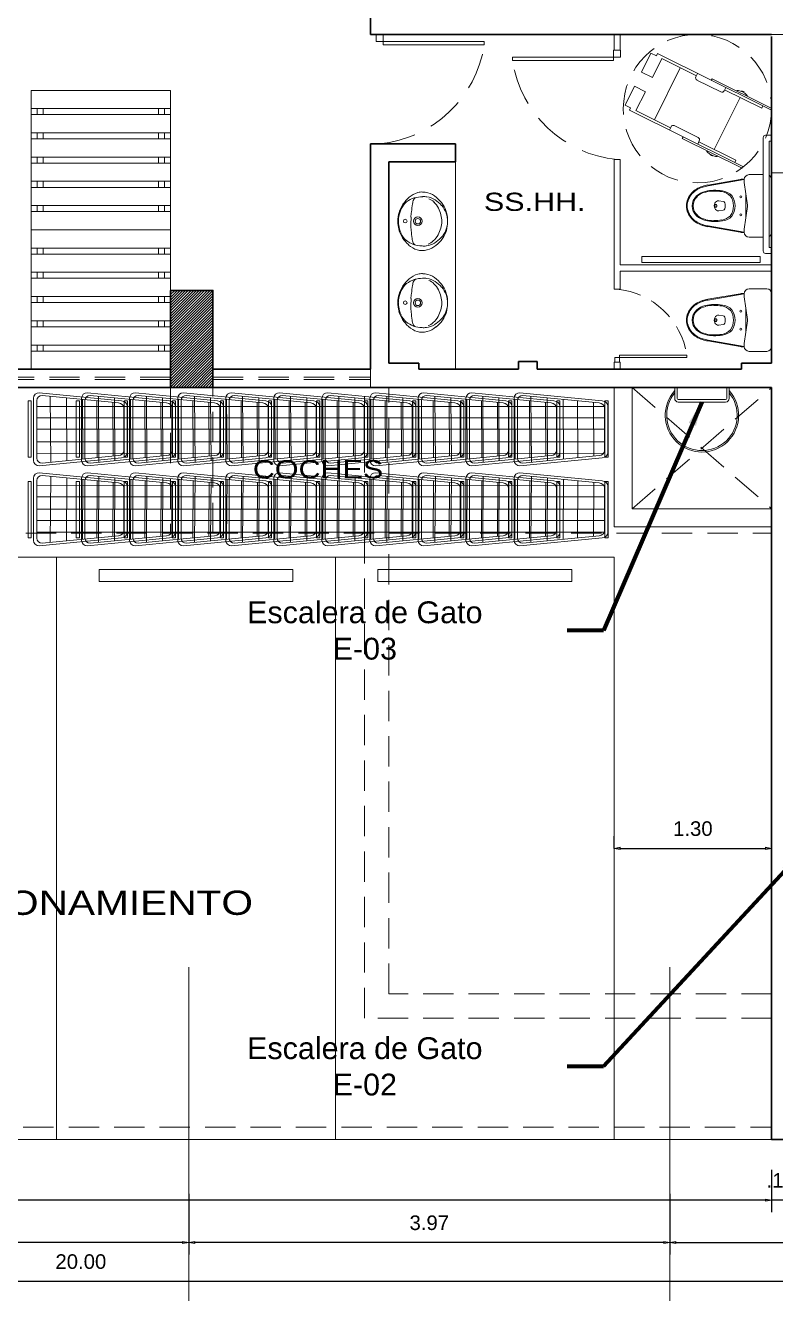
# Model space of a CAD drawing. Header units: millimetres. Extents: x 1675 to 1732.9, y 581.7 to 641.7.
# Drawn here: x 1689.44 to 1695.63, y 586.94 to 597.41 of the extents above; entities that cross this region are included whole.
import ezdxf

# ---------------------------------------------------------------- set-up
doc = ezdxf.new("R2010")
doc.units = ezdxf.units.MM
doc.linetypes.add('DASHDOT', pattern=[25.4, 12.7, -6.35, 0, -6.35])
doc.linetypes.add('HIDDEN', pattern=[0.375, 0.25, -0.125])
doc.layers.get('0').update_dxf_attribs({"lineweight": 5})
doc.layers.get('Defpoints').update_dxf_attribs({"color": 8, "lineweight": 5})
for name, color, linetype, lineweight in [('- PALETS', 8, 'Continuous', 5), ('AHURADO', 8, 'Continuous', 5), ('COTAS', 8, 'Continuous', 5), ('EJES', 92, 'DASHDOT', 5), ('LFS - 303 - LINEAS', 8, 'Continuous', 5), ('MOBILIARIO', 8, 'Continuous', 5), ('MURO BAJO', 7, 'Continuous', 20), ('Muros', 7, 'Continuous', 30), ('PROYECCION', 8, 'HIDDEN', 5), ('Proyecciones', 8, 'HIDDEN', 5), ('PUERTA', 8, 'Continuous', 5), ('SANITARIOS', 8, 'Continuous', 5), ('texto', 7, 'Continuous', 5)]:
    doc.layers.add(name, color=color, linetype=linetype, lineweight=lineweight)
doc.styles.add('COTAS', font='', dxfattribs={"height": 0.22})
doc.styles.add('ROMANS', font='arial.ttf')
doc.styles.get("Standard").update_dxf_attribs({"font": 'arial.ttf'})
doc.styles.add('Texto peqño', font='sanss___.ttf', dxfattribs={"height": 0.12})
doc.styles.get('COTAS').set_extended_font_data('Zurich Ex BT')
doc.dimstyles.new('100', dxfattribs={"dimtxt": 0.12, "dimasz": 0.05, "dimexe": 0.1, "dimexo": 0.25, "dimgap": 0.1, "dimtad": 1, "dimzin": 4, "dimdsep": 46, "dimtxsty": 'Texto peqño', "dimblk": 'CLOSEDBLANK', "dimcen": -0.05, "dimdle": 0.1, "dimclrd": 256, "dimclre": 256, "dimclrt": 256, "dimadec": 0, "dimazin": 0, "dimtfac": 1, "dimtix": 1, "dimtmove": 0, "dimatfit": 3, "dimldrblk": 'ARCHTICK', "dimfxl": 0, "dimarcsym": 0})
doc.dimstyles.new('GINMASIO', dxfattribs={"dimtxt": 0.22, "dimasz": 0.35, "dimexe": 0.28, "dimexo": 0.09, "dimgap": 0.11, "dimtad": 1, "dimlfac": 0.5, "dimzin": 4, "dimdsep": 46, "dimtxsty": 'COTAS', "dimblk": 'SMALL', "dimcen": 0.3, "dimdle": 0.25, "dimclrd": 2, "dimclre": 2, "dimazin": 0, "dimtfac": 1, "dimtmove": 0, "dimatfit": 3, "dimfxl": 0, "dimarcsym": 0})

# ---------------------------------------------------------------- blocks, each defined once
blk = doc.blocks.new('WEFDED')
for p, q in [((1106.4174, 270.874), (1106.4174, 270.1781)), ((1106.4174, 270.874), (1106.4405, 270.874)), ((1106.4405, 270.1781), (1106.4405, 270.874)), ((1106.37, 270.1781), (1106.4174, 270.1781)), ((1106.37, 270.1307), (1106.37, 270.1781)), ((1106.4174, 270.1307), (1106.37, 270.1307)), ((1106.4174, 270.1781), (1106.4174, 270.1307)), ((1106.4405, 270.1781), (1106.4174, 270.1781))]:
    blk.add_line(p, q)
at = {"layer": 'Proyecciones'}
blk.add_arc((1106.3184, 270.0781), 0.8053, 5.43815, 81.27407, dxfattribs=at)
blk = doc.blocks.new('coche super mercado')
for points in [[(55.017, 132.941), (55.482, 132.941), (55.482, 132.968), (55.017, 132.968), (55.017, 132.941)], [(55.017, 132.148), (55.482, 132.148), (55.482, 132.174), (55.017, 132.174), (55.017, 132.148)]]:
    blk.add_lwpolyline(points, close=True)
for points in [[(54.995, 132.923), (54.995, 132.923), (55.51, 132.923), (55.51, 132.923), (55.51, 132.923), (55.534, 132.923), (55.555, 132.901), (55.553, 132.875), (55.553, 132.875), (55.553, 132.875), (55.487, 132.197), (55.487, 132.197), (55.487, 132.197), (55.484, 132.171), (55.468, 132.149), (55.444, 132.149), (55.444, 132.149), (55.444, 132.149), (55.061, 132.149), (55.061, 132.149), (55.061, 132.149), (55.038, 132.149), (55.021, 132.171), (55.018, 132.197), (55.018, 132.197), (55.018, 132.197), (54.952, 132.875), (54.952, 132.875), (54.952, 132.875), (54.95, 132.901), (54.972, 132.923), (54.995, 132.923)], [(55.014, 132.895), (55.014, 132.895), (55.491, 132.895), (55.491, 132.895), (55.491, 132.895), (55.513, 132.895), (55.534, 132.875), (55.531, 132.851), (55.531, 132.851), (55.531, 132.851), (55.47, 132.221), (55.47, 132.221), (55.47, 132.221), (55.468, 132.197), (55.452, 132.177), (55.43, 132.177), (55.43, 132.177), (55.43, 132.177), (55.075, 132.177), (55.075, 132.177), (55.075, 132.177), (55.053, 132.177), (55.037, 132.197), (55.035, 132.221), (55.035, 132.221), (55.035, 132.221), (54.974, 132.851), (54.974, 132.851), (54.974, 132.851), (54.971, 132.875), (54.992, 132.895), (55.014, 132.895)]]:
    blk.add_open_spline(points, degree=3, knots=[0, 0, 0, 0, 0.125, 0.125, 0.125, 0.125, 0.25, 0.25, 0.25, 0.25, 0.375, 0.375, 0.375, 0.375, 0.5, 0.5, 0.5, 0.5, 0.625, 0.625, 0.625, 0.625, 0.75, 0.75, 0.75, 0.75, 0.875, 0.875, 0.875, 0.875, 1, 1, 1, 1])
for points in [[(55.065, 132.895), (55.065, 132.895), (55.065, 132.177), (55.065, 132.177)], [(55.159, 132.895), (55.159, 132.895), (55.159, 132.177), (55.159, 132.177)], [(55.253, 132.895), (55.253, 132.895), (55.253, 132.177), (55.253, 132.177)], [(55.355, 132.895), (55.355, 132.895), (55.355, 132.177), (55.355, 132.177)], [(55.451, 132.895), (55.451, 132.895), (55.45, 132.183), (55.45, 132.183)], [(54.979, 132.784), (54.979, 132.784), (55.526, 132.78), (55.526, 132.78)], [(54.992, 132.651), (54.992, 132.651), (55.513, 132.648), (55.513, 132.648)], [(55.007, 132.519), (55.007, 132.519), (55.5, 132.516), (55.5, 132.516)], [(55.018, 132.4), (55.018, 132.4), (55.487, 132.397), (55.487, 132.397)], [(55.031, 132.268), (55.031, 132.268), (55.475, 132.265), (55.475, 132.265)]]:
    blk.add_open_spline(points, degree=3)
blk = doc.blocks.new('_ClosedBlank')
at = {"color": 0, "linetype": 'ByBlock', "lineweight": -2}
for p, q in [((-1, 0.17), (0, 0)), ((-1, 0.17), (-1, -0.17)), ((0, 0), (-1, -0.17))]:
    blk.add_line(p, q, dxfattribs=at)
blk = doc.blocks.new('*D140')
at = {"layer": 'COTAS', "lineweight": -2}
for p, q in [((1694.756, 587.778), (1694.756, 587.278)), ((1699.896, 587.778), (1699.896, 587.278))]:
    blk.add_line(p, q, dxfattribs=at)
at = {"layer": 'COTAS', "linetype": 'ByBlock', "lineweight": -2}
blk.add_line((1694.806, 587.378), (1699.846, 587.378), dxfattribs=at)
at = {"layer": 'Defpoints', "color": 0}
for p in [(1694.756, 588.228), (1699.896, 588.228, 0), (1699.896, 587.378)]:
    blk.add_point(p, dxfattribs=at)
at = {"layer": 'COTAS', "lineweight": -2, "xscale": 0.05, "yscale": 0.05, "zscale": 0.05, "rotation": 180}
blk.add_blockref('_ClosedBlank', (1694.756, 587.378), dxfattribs=at)
at = {"layer": 'COTAS', "lineweight": -2, "xscale": 0.05, "yscale": 0.05, "zscale": 0.05}
blk.add_blockref('_ClosedBlank', (1699.896, 587.378), dxfattribs=at)
at = {"layer": 'COTAS', "insert": (1697.326, 587.54), "char_height": 0.12, "attachment_point": 5, "style": 'Texto peqño'}
blk.add_mtext('5.14', dxfattribs=at)
blk = doc.blocks.new('_ARCHTICK')
at = {"color": 0, "linetype": 'ByBlock', "const_width": 0.15}
blk.add_lwpolyline([(-0.5, -0.5), (0.5, 0.5)], dxfattribs=at)
blk = doc.blocks.new('*D137')
at = {"layer": 'COTAS', "lineweight": -2}
for p, q in [((1679.896, 587.458), (1679.896, 586.958)), ((1699.896, 587.458), (1699.896, 586.958))]:
    blk.add_line(p, q, dxfattribs=at)
at = {"layer": 'COTAS', "linetype": 'ByBlock', "lineweight": -2}
blk.add_line((1679.946, 587.058), (1699.846, 587.058), dxfattribs=at)
at = {"layer": 'Defpoints', "color": 0}
for p in [(1679.896, 588.228, 0), (1699.896, 588.228, 0), (1699.896, 587.058)]:
    blk.add_point(p, dxfattribs=at)
at = {"layer": 'COTAS', "lineweight": -2, "xscale": 0.05, "yscale": 0.05, "zscale": 0.05, "rotation": 180}
blk.add_blockref('_ClosedBlank', (1679.896, 587.058), dxfattribs=at)
at = {"layer": 'COTAS', "lineweight": -2, "xscale": 0.05, "yscale": 0.05, "zscale": 0.05}
blk.add_blockref('_ClosedBlank', (1699.896, 587.058), dxfattribs=at)
at = {"layer": 'COTAS', "insert": (1689.896, 587.22), "char_height": 0.12, "attachment_point": 5, "style": 'Texto peqño'}
blk.add_mtext('20.00', dxfattribs=at)
blk = doc.blocks.new('*D141')
at = {"layer": 'COTAS', "lineweight": -2}
for p, q in [((1695.596, 587.978), (1695.596, 587.628)), ((1695.746, 587.978), (1695.746, 587.628))]:
    blk.add_line(p, q, dxfattribs=at)
at = {"layer": 'COTAS', "linetype": 'ByBlock', "lineweight": -2}
for p, q in [((1695.546, 587.728), (1695.496, 587.728)), ((1695.746, 587.728), (1695.596, 587.728)), ((1695.796, 587.728), (1695.846, 587.728))]:
    blk.add_line(p, q, dxfattribs=at)
at = {"layer": 'Defpoints', "color": 0}
for p in [(1695.596, 588.228), (1695.746, 588.228), (1695.596, 587.728)]:
    blk.add_point(p, dxfattribs=at)
at = {"layer": 'COTAS', "lineweight": -2, "xscale": 0.05, "yscale": 0.05, "zscale": 0.05}
blk.add_blockref('_ClosedBlank', (1695.596, 587.728), dxfattribs=at)
at = {"layer": 'COTAS', "lineweight": -2, "xscale": 0.05, "yscale": 0.05, "zscale": 0.05, "rotation": 180}
blk.add_blockref('_ClosedBlank', (1695.746, 587.728), dxfattribs=at)
at = {"layer": 'COTAS', "insert": (1695.671, 587.89), "char_height": 0.12, "attachment_point": 5, "style": 'Texto peqño'}
blk.add_mtext('.15', dxfattribs=at)
blk = doc.blocks.new('*D142')
at = {"layer": 'COTAS', "lineweight": -2}
for p, q in [((1680.046, 587.978), (1680.046, 587.628)), ((1695.596, 587.978), (1695.596, 587.628))]:
    blk.add_line(p, q, dxfattribs=at)
at = {"layer": 'COTAS', "linetype": 'ByBlock', "lineweight": -2}
blk.add_line((1695.546, 587.728), (1680.096, 587.728), dxfattribs=at)
at = {"layer": 'Defpoints', "color": 0}
for p in [(1680.046, 588.228), (1695.596, 588.228), (1680.046, 587.728)]:
    blk.add_point(p, dxfattribs=at)
at = {"layer": 'COTAS', "lineweight": -2, "xscale": 0.05, "yscale": 0.05, "zscale": 0.05, "rotation": 180}
blk.add_blockref('_ClosedBlank', (1680.046, 587.728), dxfattribs=at)
at = {"layer": 'COTAS', "lineweight": -2, "xscale": 0.05, "yscale": 0.05, "zscale": 0.05}
blk.add_blockref('_ClosedBlank', (1695.596, 587.728), dxfattribs=at)
at = {"layer": 'COTAS', "insert": (1687.821, 587.89), "char_height": 0.12, "attachment_point": 5, "style": 'Texto peqño'}
blk.add_mtext('15.55', dxfattribs=at)
blk = doc.blocks.new('*D144')
at = {"layer": 'COTAS', "lineweight": -2}
for p, q in [((1690.786, 587.778), (1690.786, 587.278)), ((1694.756, 587.778), (1694.756, 587.278))]:
    blk.add_line(p, q, dxfattribs=at)
at = {"layer": 'COTAS', "linetype": 'ByBlock', "lineweight": -2}
blk.add_line((1694.706, 587.378), (1690.836, 587.378), dxfattribs=at)
at = {"layer": 'Defpoints', "color": 0}
for p in [(1690.786, 588.228), (1694.756, 588.228), (1690.786, 587.378)]:
    blk.add_point(p, dxfattribs=at)
at = {"layer": 'COTAS', "lineweight": -2, "xscale": 0.05, "yscale": 0.05, "zscale": 0.05, "rotation": 180}
blk.add_blockref('_ClosedBlank', (1690.786, 587.378), dxfattribs=at)
at = {"layer": 'COTAS', "lineweight": -2, "xscale": 0.05, "yscale": 0.05, "zscale": 0.05}
blk.add_blockref('_ClosedBlank', (1694.756, 587.378), dxfattribs=at)
at = {"layer": 'COTAS', "insert": (1692.771, 587.54), "char_height": 0.12, "attachment_point": 5, "style": 'Texto peqño'}
blk.add_mtext('3.97', dxfattribs=at)
blk = doc.blocks.new('*D145')
at = {"layer": 'COTAS', "lineweight": -2}
for p, q in [((1685.516, 587.778), (1685.516, 587.278)), ((1690.786, 587.778), (1690.786, 587.278))]:
    blk.add_line(p, q, dxfattribs=at)
at = {"layer": 'COTAS', "linetype": 'ByBlock', "lineweight": -2}
blk.add_line((1690.736, 587.378), (1685.566, 587.378), dxfattribs=at)
at = {"layer": 'Defpoints', "color": 0}
for p in [(1685.516, 588.228), (1690.786, 588.228), (1685.516, 587.378)]:
    blk.add_point(p, dxfattribs=at)
at = {"layer": 'COTAS', "lineweight": -2, "xscale": 0.05, "yscale": 0.05, "zscale": 0.05, "rotation": 180}
blk.add_blockref('_ClosedBlank', (1685.516, 587.378), dxfattribs=at)
at = {"layer": 'COTAS', "lineweight": -2, "xscale": 0.05, "yscale": 0.05, "zscale": 0.05}
blk.add_blockref('_ClosedBlank', (1690.786, 587.378), dxfattribs=at)
at = {"layer": 'COTAS', "insert": (1688.151, 587.54), "char_height": 0.12, "attachment_point": 5, "style": 'Texto peqño'}
blk.add_mtext('5.27', dxfattribs=at)
blk = doc.blocks.new('*D164')
at = {"layer": 'COTAS', "lineweight": -2}
for p, q in [((1694.296, 590.628), (1694.296, 590.728)), ((1695.596, 590.628), (1695.596, 590.728))]:
    blk.add_line(p, q, dxfattribs=at)
at = {"layer": 'COTAS', "linetype": 'ByBlock', "lineweight": -2}
blk.add_line((1694.346, 590.628), (1695.546, 590.628), dxfattribs=at)
at = {"layer": 'Defpoints', "color": 0}
for p in [(1694.296, 590.628), (1695.596, 590.628), (1695.596, 590.628)]:
    blk.add_point(p, dxfattribs=at)
at = {"layer": 'COTAS', "lineweight": -2, "xscale": 0.05, "yscale": 0.05, "zscale": 0.05, "rotation": 180}
blk.add_blockref('_ClosedBlank', (1694.296, 590.628), dxfattribs=at)
at = {"layer": 'COTAS', "lineweight": -2, "xscale": 0.05, "yscale": 0.05, "zscale": 0.05}
blk.add_blockref('_ClosedBlank', (1695.596, 590.628), dxfattribs=at)
at = {"layer": 'COTAS', "insert": (1694.946, 590.79), "char_height": 0.12, "attachment_point": 5, "style": 'Texto peqño'}
blk.add_mtext('1.30', dxfattribs=at)
blk = doc.blocks.new('A$C68C32CAB')
for points in [[(0.65, 1.15), (-0.5, 1.15), (-0.5, 0), (0.65, 0)], [(-0.5, 1), (0.65, 1), (0.65, 1.15), (-0.5, 1.15)], [(-0.5, 0.8), (0.65, 0.8), (0.65, 0.95), (-0.5, 0.95)], [(-0.45, 0.95), (-0.4, 0.95), (-0.4, 1), (-0.45, 1)], [(0.6, 0.95), (0.55, 0.95), (0.55, 1), (0.6, 1)], [(-0.5, 0.6), (0.65, 0.6), (0.65, 0.75), (-0.5, 0.75)], [(-0.45, 0.75), (-0.4, 0.75), (-0.4, 0.8), (-0.45, 0.8)], [(0.6, 0.75), (0.55, 0.75), (0.55, 0.8), (0.6, 0.8)], [(-0.5, 0.55), (0.65, 0.55), (0.65, 0.4), (-0.5, 0.4)], [(-0.45, 0.55), (-0.4, 0.55), (-0.4, 0.6), (-0.45, 0.6)], [(0.6, 0.55), (0.55, 0.55), (0.55, 0.6), (0.6, 0.6)], [(-0.5, 0.35), (0.65, 0.35), (0.65, 0.2), (-0.5, 0.2)], [(-0.45, 0.35), (-0.4, 0.35), (-0.4, 0.4), (-0.45, 0.4)], [(0.6, 0.35), (0.55, 0.35), (0.55, 0.4), (0.6, 0.4)], [(-0.5, 0.15), (0.65, 0.15), (0.65, 0), (-0.5, 0)], [(-0.45, 0.15), (-0.4, 0.15), (-0.4, 0.2), (-0.45, 0.2)], [(0.6, 0.15), (0.55, 0.15), (0.55, 0.2), (0.6, 0.2)]]:
    blk.add_lwpolyline(points, close=True)
blk = doc.blocks.new('_Small')
at = {"layer": 'Muros', "color": 0, "lineweight": -2}
blk.add_circle((0, 0), 0.25, dxfattribs=at)

msp = doc.modelspace()

# ---------------------------------------------------------------- hatches: boundary and pattern name
at = {"layer": 'AHURADO'}
h = msp.add_hatch(dxfattribs=at)
h.set_pattern_fill('ANSI31', color=256, scale=0.005, style=0)
h.set_pattern_definition([(45, (-0.8, 0), (-0.01122532015, 0.01122532015), [])])
h.paths.add_polyline_path([(1690.636, 595.228), (1690.986, 595.228), (1690.986, 594.428), (1690.636, 594.428)])

# ---------------------------------------------------------------- linework, layer by layer
at = {"layer": 'EJES', "ltscale": 10}
for p, q in [((1690.786, 586.898), (1690.786, 589.648)), ((1694.756, 586.898), (1694.756, 589.648))]:
    msp.add_line(p, q, dxfattribs=at)
at = {"layer": 'LFS - 303 - LINEAS'}
for p, q in [((1695.597, 596.729), (1695.59, 596.716)), ((1694.796, 594.338), (1694.796, 594.428)), ((1694.796, 594.428), (1695.246, 594.428)), ((1694.816, 594.338), (1694.816, 594.428)), ((1695.226, 594.428), (1695.226, 594.338)), ((1695.246, 594.428), (1695.246, 594.338)), ((1695.216, 594.328), (1694.826, 594.328)), ((1695.216, 594.308), (1694.826, 594.308)), ((1680.046, 588.228), (1695.596, 588.228))]:
    msp.add_line(p, q, dxfattribs=at)
for points in [[(1689.696, 593.028), (1687.396, 593.028), (1687.396, 588.228), (1689.696, 588.228)], [(1689.696, 593.028), (1691.996, 593.028), (1691.996, 588.228), (1689.696, 588.228)], [(1694.296, 593.028), (1691.996, 593.028), (1691.996, 588.228), (1694.296, 588.228)]]:
    msp.add_lwpolyline(points, close=True, dxfattribs=at)
for centre, radius, start, end in [((1695.021, 594.199), 0.303, 137.8906, 42.1094), ((1695.021, 594.199), 0.291, 140.6924, 39.3076), ((1694.826, 594.338), 0.03, 180, 270), ((1694.826, 594.338), 0.01, 180, 270), ((1695.216, 594.338), 0.03, 270, 0), ((1695.216, 594.338), 0.01, 270, 0)]:
    msp.add_arc(centre, radius, start, end, dxfattribs=at)
at = {"layer": 'MOBILIARIO'}
for p, q in [((1694.6, 597.185), (1694.523, 597.028)), ((1694.645, 597.163), (1694.6, 597.185)), ((1694.69, 597.141), (1694.612, 596.984)), ((1694.654, 597.181), (1694.645, 597.163)), ((1695.523, 596.749), (1694.654, 597.181)), ((1694.976, 596.999), (1694.69, 597.141)), ((1694.612, 596.984), (1694.523, 597.028)), ((1694.842, 597.065), (1694.629, 596.635)), ((1694.984, 597.017), (1694.971, 596.99)), ((1694.465, 596.912), (1694.387, 596.755)), ((1694.554, 596.867), (1694.465, 596.912)), ((1694.98, 596.963), (1695.177, 596.865)), ((1695.097, 596.96), (1695.104, 596.974)), ((1695.104, 596.974), (1695.597, 596.729)), ((1695.204, 596.874), (1695.217, 596.901)), ((1695.514, 596.731), (1695.208, 596.883)), ((1695.348, 596.869), (1695.35, 596.874)), ((1695.368, 596.865), (1695.35, 596.874)), ((1694.476, 596.711), (1694.554, 596.867)), ((1695.121, 596.39), (1695.335, 596.82)), ((1695.354, 596.866), (1695.356, 596.871)), ((1695.36, 596.863), (1695.362, 596.868)), ((1695.366, 596.86), (1695.368, 596.865)), ((1694.432, 596.733), (1694.387, 596.755)), ((1694.432, 596.733), (1694.423, 596.715)), ((1695.291, 596.283), (1694.423, 596.715)), ((1694.762, 596.569), (1694.476, 596.711)), ((1695.523, 596.749), (1695.514, 596.731)), ((1695.523, 596.749), (1695.59, 596.716)), ((1695.597, 596.729), (1695.59, 596.716)), ((1694.753, 596.551), (1694.766, 596.578)), ((1694.793, 596.587), (1694.99, 596.489)), ((1694.859, 596.481), (1694.866, 596.495)), ((1694.859, 596.481), (1695.352, 596.237)), ((1694.859, 596.481), (1694.859, 596.481)), ((1694.999, 596.462), (1694.986, 596.435)), ((1695.3, 596.301), (1694.995, 596.453)), ((1695.526, 595.553), (1695.526, 596.488)), ((1695.546, 596.508), (1695.596, 596.508)), ((1695.576, 595.583), (1695.576, 596.458)), ((1695.576, 596.458), (1695.596, 596.458)), ((1695.088, 596.345), (1695.09, 596.35)), ((1695.106, 596.337), (1695.088, 596.345)), ((1695.094, 596.343), (1695.096, 596.347)), ((1695.1, 596.339), (1695.102, 596.344)), ((1695.106, 596.337), (1695.108, 596.341)), ((1695.291, 596.283), (1695.3, 596.301)), ((1695.291, 596.283), (1695.358, 596.25)), ((1695.358, 596.25), (1695.352, 596.237)), ((1695.596, 595.533), (1695.546, 595.533)), ((1695.596, 595.583), (1695.576, 595.583)), ((1695.501, 595.508), (1694.526, 595.508)), ((1694.526, 595.508), (1694.526, 595.458)), ((1695.501, 595.458), (1694.526, 595.458)), ((1695.501, 595.508), (1695.501, 595.458))]:
    msp.add_line(p, q, dxfattribs=at)
for centre, start, end in [((1694.989, 596.981), 153.5702, 243.5702), ((1695.186, 596.883), 243.5702, 333.5702), ((1694.784, 596.569), 63.5702, 153.5702), ((1694.981, 596.471), 333.5702, 63.5702), ((1695.546, 596.488), 90, 180), ((1695.546, 595.553), 180, 270)]:
    msp.add_arc(centre, 0.02, start, end, dxfattribs=at)
for centre, major_axis in [((1695.35, 596.851), (-0.0448, 0.0223)), ((1695.106, 596.359), (0.0448, -0.0223))]:
    msp.add_ellipse(centre, major_axis=major_axis, ratio=0.3, start_param=3.141593, end_param=6.283185, dxfattribs=at)
at = {"layer": 'MURO BAJO'}
for p, q in [((1694.296, 597.208), (1694.296, 597.338)), ((1694.346, 597.208), (1694.346, 597.338)), ((1694.296, 597.208), (1694.346, 597.208)), ((1694.296, 595.238), (1694.296, 596.308)), ((1694.346, 596.308), (1694.296, 596.308)), ((1694.346, 595.438), (1694.346, 596.308)), ((1694.346, 595.438), (1695.596, 595.438)), ((1694.346, 595.238), (1694.346, 595.388)), ((1694.346, 595.388), (1695.596, 595.388)), ((1694.346, 595.238), (1694.296, 595.238)), ((1694.296, 594.578), (1694.296, 594.638)), ((1694.346, 594.638), (1694.296, 594.638)), ((1694.346, 594.578), (1694.346, 594.638)), ((1694.296, 594.428), (1694.296, 593.278)), ((1694.446, 594.428), (1694.446, 593.428)), ((1695.596, 593.428), (1694.446, 593.428)), ((1695.596, 593.278), (1694.296, 593.278))]:
    msp.add_line(p, q, dxfattribs=at)
for points in [[(1690.046, 592.928), (1691.646, 592.928), (1691.646, 592.828), (1690.046, 592.828), (1690.046, 592.928)], [(1692.346, 592.928), (1693.946, 592.928), (1693.946, 592.828), (1692.346, 592.828), (1692.346, 592.928)]]:
    msp.add_lwpolyline(points, dxfattribs=at)
at = {"layer": 'Muros'}
for p, q in [((1692.286, 597.338), (1692.286, 597.488)), ((1695.596, 597.338), (1692.286, 597.338)), ((1695.596, 597.322), (1695.596, 594.628)), ((1692.286, 594.578), (1692.286, 596.438)), ((1692.286, 596.438), (1692.986, 596.438)), ((1692.986, 596.438), (1692.986, 596.288)), ((1692.986, 596.438), (1692.986, 596.288)), ((1692.436, 594.628), (1692.436, 596.288)), ((1692.986, 596.288), (1692.436, 596.288)), ((1690.986, 595.228), (1690.636, 595.228)), ((1690.636, 595.228), (1690.636, 594.578)), ((1690.961, 595.228), (1690.661, 595.228)), ((1690.986, 594.578), (1690.986, 595.228)), ((1687.166, 594.578), (1690.636, 594.578)), ((1690.986, 594.578), (1692.286, 594.578)), ((1692.686, 594.628), (1692.436, 594.628)), ((1692.686, 594.578), (1692.686, 594.628)), ((1692.686, 594.578), (1693.508, 594.578)), ((1693.66, 594.578), (1695.346, 594.578)), ((1695.346, 594.628), (1695.596, 594.628)), ((1695.346, 594.578), (1695.346, 594.628)), ((1695.596, 594.428), (1687.166, 594.428)), ((1695.596, 594.428), (1695.596, 588.228)), ((1695.746, 588.228), (1695.596, 588.228))]:
    msp.add_line(p, q, dxfattribs=at)
msp.add_lwpolyline([(1690.636, 595.228), (1690.986, 595.228), (1690.986, 594.428), (1690.636, 594.428)], close=True, dxfattribs=at)
at = {"layer": 'Muros', "elevation": 0}
msp.add_lwpolyline([(1693.508, 594.578), (1693.508, 594.642), (1693.66, 594.642), (1693.66, 594.578)], dxfattribs=at)
at = {"layer": 'PROYECCION'}
for p, q in [((1695.596, 597.338), (1695.746, 597.338)), ((1695.596, 596.198), (1695.746, 596.198)), ((1690.636, 594.428), (1690.636, 593.228)), ((1690.986, 593.228), (1690.986, 594.428)), ((1680.046, 588.328), (1695.596, 588.328))]:
    msp.add_line(p, q, dxfattribs=at)
for points in [[(1690.636, 594.578), (1690.636, 594.428)], [(1690.986, 594.578), (1690.986, 594.428)], [(1692.286, 594.578), (1692.286, 594.428)], [(1690.636, 594.513), (1687.166, 594.513)], [(1690.636, 594.493), (1687.166, 594.493)], [(1690.986, 594.513), (1692.286, 594.513)], [(1690.986, 594.493), (1692.286, 594.493)], [(1695.596, 589.228), (1692.236, 589.228), (1692.236, 594.428)], [(1694.446, 593.428), (1695.596, 594.428)], [(1694.446, 594.428), (1695.596, 593.428)], [(1685.316, 593.228), (1695.596, 593.228)]]:
    msp.add_lwpolyline(points, dxfattribs=at)
msp.add_lwpolyline([(1692.436, 594.428), (1695.596, 594.428), (1695.596, 589.428), (1692.436, 589.428)], close=True, dxfattribs=at)
msp.add_circle((1694.984, 596.727), 0.612, dxfattribs=at)
at = {"layer": 'SANITARIOS'}
for p, q in [((1692.986, 596.288), (1692.986, 594.578)), ((1695.07, 596.097), (1695.337, 596.143)), ((1695.07, 596.097), (1695.337, 596.143)), ((1695.37, 596.142), (1695.072, 596.091)), ((1695.37, 596.142), (1695.072, 596.091)), ((1695.37, 596.143), (1695.37, 596.118)), ((1695.37, 596.143), (1695.37, 596.118)), ((1695.526, 596.183), (1695.41, 596.183)), ((1695.526, 596.183), (1695.41, 596.183)), ((1695.596, 596.143), (1695.596, 595.708)), ((1695.398, 595.931), (1695.37, 596.118)), ((1695.398, 595.931), (1695.37, 596.118)), ((1695.197, 595.962), (1695.159, 595.967)), ((1695.197, 595.962), (1695.159, 595.967)), ((1695.384, 596.021), (1695.384, 595.926)), ((1695.384, 596.021), (1695.384, 595.926)), ((1695.197, 595.889), (1695.159, 595.884)), ((1695.197, 595.889), (1695.159, 595.884)), ((1695.37, 595.733), (1695.398, 595.92)), ((1695.37, 595.733), (1695.398, 595.92)), ((1695.384, 595.83), (1695.384, 595.926)), ((1695.384, 595.83), (1695.384, 595.926)), ((1695.07, 595.754), (1695.337, 595.708)), ((1695.07, 595.754), (1695.337, 595.708)), ((1695.37, 595.709), (1695.072, 595.76)), ((1695.37, 595.709), (1695.072, 595.76)), ((1695.37, 595.733), (1695.37, 595.708)), ((1695.37, 595.733), (1695.37, 595.708)), ((1695.526, 595.668), (1695.41, 595.668)), ((1695.526, 595.668), (1695.41, 595.668)), ((1695.07, 595.155), (1695.337, 595.201)), ((1695.07, 595.155), (1695.337, 595.201)), ((1695.37, 595.2), (1695.072, 595.149)), ((1695.37, 595.2), (1695.072, 595.149)), ((1695.37, 595.201), (1695.37, 595.176)), ((1695.37, 595.201), (1695.37, 595.176)), ((1695.556, 595.241), (1695.41, 595.241)), ((1695.556, 595.241), (1695.41, 595.241)), ((1695.596, 595.201), (1695.596, 594.766)), ((1695.596, 595.201), (1695.596, 594.766)), ((1695.398, 594.989), (1695.37, 595.176)), ((1695.398, 594.989), (1695.37, 595.176)), ((1695.197, 595.02), (1695.159, 595.025)), ((1695.197, 595.02), (1695.159, 595.025)), ((1695.384, 595.079), (1695.384, 594.983)), ((1695.384, 595.079), (1695.384, 594.983)), ((1695.197, 594.947), (1695.159, 594.942)), ((1695.197, 594.947), (1695.159, 594.942)), ((1695.37, 594.791), (1695.398, 594.978)), ((1695.37, 594.791), (1695.398, 594.978)), ((1695.384, 594.888), (1695.384, 594.983)), ((1695.384, 594.888), (1695.384, 594.983)), ((1695.07, 594.812), (1695.337, 594.766)), ((1695.07, 594.812), (1695.337, 594.766)), ((1695.37, 594.767), (1695.072, 594.817)), ((1695.37, 594.767), (1695.072, 594.817)), ((1695.37, 594.791), (1695.37, 594.766)), ((1695.37, 594.791), (1695.37, 594.766)), ((1695.556, 594.726), (1695.41, 594.726)), ((1695.556, 594.726), (1695.41, 594.726))]:
    msp.add_line(p, q, dxfattribs=at)
for points in [[(1695.135, 595.914, 0.139005), (1695.138, 595.914, 0.107089), (1695.141, 595.917, 0.080212), (1695.143, 595.921, 0.06796), (1695.144, 595.926, 0.06796), (1695.143, 595.93, 0.080212), (1695.141, 595.934, 0.107089), (1695.138, 595.937, 0.139005), (1695.135, 595.938, 0.139005), (1695.133, 595.937, 0.107089), (1695.13, 595.934, 0.080212), (1695.128, 595.93, 0.06796), (1695.127, 595.926, 0.06796), (1695.128, 595.921, 0.080212), (1695.13, 595.917, 0.107089), (1695.133, 595.914, 0.139005)], [(1695.135, 595.914, 0.139005), (1695.138, 595.914, 0.107089), (1695.141, 595.917, 0.080212), (1695.143, 595.921, 0.06796), (1695.144, 595.926, 0.06796), (1695.143, 595.93, 0.080212), (1695.141, 595.934, 0.107089), (1695.138, 595.937, 0.139005), (1695.135, 595.938, 0.139005), (1695.133, 595.937, 0.107089), (1695.13, 595.934, 0.080212), (1695.128, 595.93, 0.06796), (1695.127, 595.926, 0.06796), (1695.128, 595.921, 0.080212), (1695.13, 595.917, 0.107089), (1695.133, 595.914, 0.139005)], [(1695.135, 594.971, 0.139005), (1695.138, 594.972, 0.107089), (1695.141, 594.975, 0.080212), (1695.143, 594.979, 0.06796), (1695.144, 594.983, 0.06796), (1695.143, 594.988, 0.080212), (1695.141, 594.992, 0.107089), (1695.138, 594.995, 0.139005), (1695.135, 594.995, 0.139005), (1695.133, 594.995, 0.107089), (1695.13, 594.992, 0.080212), (1695.128, 594.988, 0.06796), (1695.127, 594.983, 0.06796), (1695.128, 594.979, 0.080212), (1695.13, 594.975, 0.107089), (1695.133, 594.972, 0.139005)], [(1695.135, 594.971, 0.139005), (1695.138, 594.972, 0.107089), (1695.141, 594.975, 0.080212), (1695.143, 594.979, 0.06796), (1695.144, 594.983, 0.06796), (1695.143, 594.988, 0.080212), (1695.141, 594.992, 0.107089), (1695.138, 594.995, 0.139005), (1695.135, 594.995, 0.139005), (1695.133, 594.995, 0.107089), (1695.13, 594.992, 0.080212), (1695.128, 594.988, 0.06796), (1695.127, 594.983, 0.06796), (1695.128, 594.979, 0.080212), (1695.13, 594.975, 0.107089), (1695.133, 594.972, 0.139005)]]:
    msp.add_lwpolyline(points, format="xyb", close=True, dxfattribs=at)
for centre, radius in [((1695.342, 596.001), 0.008), ((1695.342, 596.001), 0.008), ((1692.677, 595.799), 0.035), ((1695.342, 595.851), 0.008), ((1695.342, 595.851), 0.008), ((1692.573, 595.8), 0.015), ((1692.677, 595.799), 0.0225), ((1692.573, 595.127), 0.015), ((1692.677, 595.126), 0.035), ((1692.677, 595.126), 0.0225), ((1695.342, 595.058), 0.008), ((1695.342, 595.058), 0.008), ((1695.342, 594.908), 0.008), ((1695.342, 594.908), 0.008)]:
    msp.add_circle(centre, radius, dxfattribs=at)
for centre, radius, start, end in [((1695.363, 595.996), 0.15, 87.0389, 99.7929), ((1695.363, 595.996), 0.15, 87.0389, 99.7929), ((1695.41, 596.143), 0.04, 90, 180), ((1695.41, 596.143), 0.04, 90, 180), ((1695.556, 596.143), 0.04, 0, 60), ((1695.556, 596.143), 0.04, 0, 60), ((1692.736, 595.84), 0.204, 106.6597, 129.8866), ((1692.708, 595.933), 0.107, 85.6441, 106.6597), ((1692.721, 595.905), 0.134, 73.9717, 91.9093), ((1692.708, 595.858), 0.183, 48.0842, 73.9717), ((1695.085, 595.889), 0.206, 106.927, 136.493), ((1695.085, 595.889), 0.206, 106.927, 136.493), ((1695.085, 595.889), 0.2, 106.5054, 136.1127), ((1695.085, 595.889), 0.2, 106.5054, 136.1127), ((1695.083, 595.892), 0.157, 102.7254, 132.8308), ((1695.083, 595.892), 0.157, 102.7254, 132.8308), ((1695.083, 595.893), 0.15, 101.8667, 132.1155), ((1695.083, 595.893), 0.15, 101.8667, 132.1155), ((1695.12, 595.806), 0.296, 99.7929, 108.8085), ((1695.12, 595.806), 0.296, 99.7929, 108.8085), ((1695.12, 595.803), 0.292, 99.5848, 108.4322), ((1695.12, 595.803), 0.292, 99.5848, 108.4322), ((1695.121, 595.775), 0.279, 90.6669, 104.9929), ((1695.121, 595.775), 0.279, 90.6669, 104.9929), ((1695.121, 595.767), 0.281, 90.6819, 104.1933), ((1695.121, 595.767), 0.281, 90.6819, 104.1933), ((1695.128, 595.626), 0.428, 81.7587, 91.4179), ((1695.128, 595.626), 0.428, 81.7587, 91.4179), ((1695.115, 595.561), 0.487, 81.705, 89.6761), ((1695.115, 595.561), 0.487, 81.705, 89.6761), ((1695.168, 595.921), 0.123, 44.007, 82.2929), ((1695.168, 595.921), 0.123, 44.007, 82.2929), ((1695.172, 595.919), 0.132, 44.3018, 82.295), ((1695.172, 595.919), 0.132, 44.3018, 82.295), ((1692.81, 595.781), 0.301, 148.396, 162.4804), ((1692.721, 595.807), 0.204, 132.4528, 152.5155), ((1692.804, 595.766), 0.304, 130.7184, 145.3914), ((1692.709, 595.796), 0.205, 107.7093, 127.7249), ((1694.163, 595.709), 1.548, 171.3379, 173.8365), ((1692.784, 595.919), 0.153, 157.5179, 171.3379), ((1692.67, 595.966), 0.03, 102.5454, 157.5179), ((1692.717, 595.759), 0.242, 90.1121, 106.8948), ((1692.726, 595.826), 0.176, 81.6853, 93.332), ((1692.726, 595.824), 0.178, 58.4993, 81.6853), ((1692.741, 595.897), 0.0902, 41.5917, 73.7467), ((1692.69, 595.83), 0.174, 26.2467, 47.2112), ((1692.651, 595.725), 0.301, 42.4878, 56.1157), ((1692.669, 595.792), 0.259, 34.1039, 51.4712), ((1692.717, 595.793), 0.207, 20.8635, 40.8788), ((1692.706, 595.814), 0.215, 14.7352, 34.8608), ((1695.057, 595.919), 0.165, 137.5273, 177.8064), ((1695.057, 595.919), 0.165, 137.5273, 177.8064), ((1695.058, 595.919), 0.159, 137.1746, 177.7477), ((1695.058, 595.919), 0.159, 137.1746, 177.7477), ((1695.061, 595.92), 0.122, 134.1142, 177.24), ((1695.061, 595.92), 0.122, 134.1142, 177.24), ((1695.062, 595.92), 0.115, 133.4423, 177.1285), ((1695.062, 595.92), 0.115, 133.4423, 177.1285), ((1695.168, 595.926), 0.0456, 126.1832, 180), ((1695.168, 595.926), 0.0456, 126.1832, 180), ((1695.156, 595.942), 0.025, 82.2348, 126.1832), ((1695.156, 595.942), 0.025, 82.2348, 126.1832), ((1695.195, 595.947), 0.015, 13.7696, 82.2348), ((1695.195, 595.947), 0.015, 13.7696, 82.2348), ((1695.107, 595.926), 0.105, 0, 13.7696), ((1695.107, 595.926), 0.105, 0, 13.7696), ((1695.142, 595.929), 0.138, 358.6352, 34.0042), ((1695.142, 595.929), 0.138, 358.6352, 34.0042), ((1695.162, 595.931), 0.132, 357.4666, 37.446), ((1695.162, 595.931), 0.132, 357.4666, 37.446), ((1695.358, 595.926), 0.04, 351.6776, 8.3142), ((1695.358, 595.926), 0.04, 351.6776, 8.3142), ((1692.756, 595.794), 0.245, 161.6738, 178.5032), ((1692.812, 595.788), 0.297, 170.9708, 177.6327), ((1692.809, 595.78), 0.295, 155.7861, 169.3093), ((1692.296, 595.83), 0.325, 354.5537, 0.5974), ((1693.237, 595.794), 0.619, 172.458, 176.3302), ((1692.669, 595.809), 0.202, 12.277, 28.8978), ((1692.713, 595.804), 0.161, 357.2717, 17.2969), ((1692.714, 595.795), 0.208, 0.0791, 20.0828), ((1692.618, 595.799), 0.304, 359.2966, 13.1528), ((1695.057, 595.932), 0.165, 182.1936, 222.4727), ((1695.057, 595.932), 0.165, 182.1936, 222.4727), ((1695.058, 595.932), 0.159, 182.2523, 222.8254), ((1695.058, 595.932), 0.159, 182.2523, 222.8254), ((1695.061, 595.931), 0.122, 182.76, 225.8858), ((1695.061, 595.931), 0.122, 182.76, 225.8858), ((1695.062, 595.931), 0.115, 182.8715, 226.5577), ((1695.062, 595.931), 0.115, 182.8715, 226.5577), ((1695.083, 595.959), 0.157, 227.1692, 257.2746), ((1695.083, 595.959), 0.157, 227.1692, 257.2746), ((1695.083, 595.959), 0.15, 227.8845, 258.1333), ((1695.083, 595.959), 0.15, 227.8845, 258.1333), ((1695.168, 595.926), 0.0456, 180, 233.8168), ((1695.168, 595.926), 0.0456, 180, 233.8168), ((1695.156, 595.909), 0.025, 233.8168, 277.7652), ((1695.156, 595.909), 0.025, 233.8168, 277.7652), ((1695.168, 595.93), 0.123, 277.7071, 315.993), ((1695.168, 595.93), 0.123, 277.7071, 315.993), ((1695.172, 595.932), 0.132, 277.705, 315.6982), ((1695.172, 595.932), 0.132, 277.705, 315.6982), ((1695.195, 595.904), 0.015, 277.7652, 346.2304), ((1695.195, 595.904), 0.015, 277.7652, 346.2304), ((1695.107, 595.926), 0.105, 346.2304, 0), ((1695.107, 595.926), 0.105, 346.2304, 0), ((1695.142, 595.922), 0.138, 325.9958, 1.3648), ((1695.142, 595.922), 0.138, 325.9958, 1.3648), ((1695.162, 595.92), 0.132, 322.554, 2.5334), ((1695.162, 595.92), 0.132, 322.554, 2.5334), ((1692.756, 595.801), 0.245, 180.1003, 196.9297), ((1692.813, 595.806), 0.297, 180.9708, 187.6327), ((1692.81, 595.814), 0.295, 189.2942, 202.8174), ((1692.81, 595.813), 0.301, 196.1231, 210.2075), ((1692.295, 595.776), 0.325, 358.0061, 4.0498), ((1693.237, 595.79), 0.619, 182.2733, 186.1455), ((1694.165, 595.852), 1.548, 184.767, 187.2656), ((1692.669, 595.789), 0.202, 329.7057, 346.3265), ((1692.713, 595.793), 0.161, 341.3066, 1.3318), ((1692.717, 595.803), 0.207, 317.7247, 337.74), ((1692.706, 595.783), 0.215, 323.7427, 343.8683), ((1692.714, 595.801), 0.208, 338.5207, 358.5244), ((1692.618, 595.799), 0.304, 345.4507, 359.3069), ((1695.085, 595.962), 0.206, 223.507, 253.073), ((1695.085, 595.962), 0.206, 223.507, 253.073), ((1695.085, 595.962), 0.2, 223.8873, 253.4946), ((1695.085, 595.962), 0.2, 223.8873, 253.4946), ((1695.12, 596.045), 0.296, 251.1915, 260.2071), ((1695.12, 596.045), 0.296, 251.1915, 260.2071), ((1695.12, 596.048), 0.292, 251.5678, 260.4152), ((1695.12, 596.048), 0.292, 251.5678, 260.4152), ((1695.121, 596.076), 0.279, 255.0071, 269.3331), ((1695.121, 596.076), 0.279, 255.0071, 269.3331), ((1695.121, 596.084), 0.281, 255.8067, 269.3181), ((1695.121, 596.084), 0.281, 255.8067, 269.3181), ((1695.115, 596.291), 0.487, 270.3239, 278.295), ((1695.115, 596.291), 0.487, 270.3239, 278.295), ((1695.128, 596.225), 0.428, 268.5821, 278.2413), ((1695.128, 596.225), 0.428, 268.5821, 278.2413), ((1692.72, 595.789), 0.204, 206.088, 226.1507), ((1692.805, 595.829), 0.304, 213.2121, 227.8851), ((1692.709, 595.801), 0.205, 230.8786, 250.8942), ((1692.781, 595.676), 0.153, 187.2656, 201.0856), ((1692.666, 595.631), 0.03, 201.0856, 256.0581), ((1692.725, 595.772), 0.178, 276.9182, 300.1042), ((1692.738, 595.698), 0.0902, 284.8568, 317.0118), ((1692.689, 595.767), 0.174, 311.3923, 332.3568), ((1692.652, 595.873), 0.301, 302.4878, 316.1157), ((1692.669, 595.806), 0.259, 307.1323, 324.4996), ((1695.363, 595.856), 0.15, 260.2071, 272.966), ((1695.363, 595.856), 0.15, 260.2071, 272.966), ((1695.41, 595.708), 0.04, 180, 270), ((1695.41, 595.708), 0.04, 180, 270), ((1695.556, 595.708), 0.04, 300, 0), ((1695.556, 595.708), 0.04, 300, 0), ((1692.735, 595.756), 0.204, 228.7169, 251.9438), ((1692.718, 595.837), 0.242, 251.7087, 268.4914), ((1692.705, 595.664), 0.107, 251.9438, 272.9594), ((1692.726, 595.77), 0.176, 265.2715, 276.9182), ((1692.718, 595.692), 0.134, 266.6942, 284.6318), ((1692.706, 595.739), 0.183, 284.6318, 310.5193), ((1692.804, 595.093), 0.304, 130.7184, 145.3914), ((1692.709, 595.122), 0.205, 107.7093, 127.7249), ((1692.736, 595.167), 0.204, 106.6597, 129.8866), ((1692.784, 595.246), 0.153, 157.5179, 171.3379), ((1692.67, 595.293), 0.03, 102.5454, 157.5179), ((1692.717, 595.086), 0.242, 90.1121, 106.8948), ((1692.708, 595.26), 0.107, 85.6441, 106.6597), ((1692.726, 595.153), 0.176, 81.6853, 93.332), ((1692.721, 595.232), 0.134, 73.9717, 91.9093), ((1692.726, 595.151), 0.178, 58.4993, 81.6853), ((1692.708, 595.185), 0.183, 48.0842, 73.9717), ((1692.741, 595.224), 0.0902, 41.5917, 73.7467), ((1692.651, 595.052), 0.301, 42.4878, 56.1157), ((1692.669, 595.119), 0.259, 34.1039, 51.4712), ((1692.756, 595.121), 0.245, 161.6738, 178.5032), ((1692.809, 595.107), 0.295, 155.7861, 169.3093), ((1692.81, 595.108), 0.301, 148.396, 162.4804), ((1692.721, 595.134), 0.204, 132.4528, 152.5155), ((1693.237, 595.121), 0.619, 172.458, 176.3302), ((1694.163, 595.036), 1.548, 171.3379, 173.8365), ((1692.69, 595.156), 0.174, 26.2467, 47.2112), ((1692.669, 595.136), 0.202, 12.277, 28.8978), ((1692.717, 595.12), 0.207, 20.8635, 40.8788), ((1692.706, 595.141), 0.215, 14.7352, 34.8608), ((1692.618, 595.126), 0.304, 359.2966, 13.1528), ((1695.363, 595.053), 0.15, 87.0389, 99.7929), ((1695.363, 595.053), 0.15, 87.0389, 99.7929), ((1695.41, 595.201), 0.04, 90, 180), ((1695.41, 595.201), 0.04, 90, 180), ((1695.556, 595.201), 0.04, 0, 90), ((1695.556, 595.201), 0.04, 0, 90), ((1692.756, 595.128), 0.245, 180.1003, 196.9297), ((1692.812, 595.115), 0.297, 170.9708, 177.6327), ((1692.813, 595.133), 0.297, 180.9708, 187.6327), ((1692.81, 595.141), 0.295, 189.2942, 202.8174), ((1692.296, 595.157), 0.325, 354.5537, 0.5974), ((1692.295, 595.103), 0.325, 358.0061, 4.0498), ((1693.237, 595.117), 0.619, 182.2733, 186.1455), ((1692.713, 595.119), 0.161, 341.3066, 1.3318), ((1692.713, 595.131), 0.161, 357.2717, 17.2969), ((1692.714, 595.128), 0.208, 338.5207, 358.5244), ((1692.714, 595.122), 0.208, 0.0791, 20.0828), ((1692.618, 595.126), 0.304, 345.4507, 359.3069), ((1695.085, 594.947), 0.206, 106.927, 136.493), ((1695.085, 594.947), 0.206, 106.927, 136.493), ((1695.085, 594.947), 0.2, 106.5054, 136.1127), ((1695.085, 594.947), 0.2, 106.5054, 136.1127), ((1695.083, 594.95), 0.157, 102.7254, 132.8308), ((1695.083, 594.95), 0.157, 102.7254, 132.8308), ((1695.083, 594.95), 0.15, 101.8667, 132.1155), ((1695.083, 594.95), 0.15, 101.8667, 132.1155), ((1695.12, 594.864), 0.296, 99.7929, 108.8085), ((1695.12, 594.864), 0.296, 99.7929, 108.8085), ((1695.12, 594.861), 0.292, 99.5848, 108.4322), ((1695.12, 594.861), 0.292, 99.5848, 108.4322), ((1695.121, 594.833), 0.279, 90.6669, 104.9929), ((1695.121, 594.833), 0.279, 90.6669, 104.9929), ((1695.121, 594.825), 0.281, 90.6819, 104.1933), ((1695.121, 594.825), 0.281, 90.6819, 104.1933), ((1695.128, 594.684), 0.428, 81.7587, 91.4179), ((1695.128, 594.684), 0.428, 81.7587, 91.4179), ((1695.115, 594.618), 0.487, 81.705, 89.6761), ((1695.115, 594.618), 0.487, 81.705, 89.6761), ((1695.168, 594.978), 0.123, 44.007, 82.2929), ((1695.168, 594.978), 0.123, 44.007, 82.2929), ((1695.172, 594.977), 0.132, 44.3018, 82.295), ((1695.172, 594.977), 0.132, 44.3018, 82.295), ((1692.81, 595.14), 0.301, 196.1231, 210.2075), ((1692.72, 595.116), 0.204, 206.088, 226.1507), ((1692.805, 595.155), 0.304, 213.2121, 227.8851), ((1694.165, 595.179), 1.548, 184.767, 187.2656), ((1692.689, 595.094), 0.174, 311.3923, 332.3568), ((1692.652, 595.2), 0.301, 302.4878, 316.1157), ((1692.669, 595.116), 0.202, 329.7057, 346.3265), ((1692.717, 595.13), 0.207, 317.7247, 337.74), ((1692.706, 595.11), 0.215, 323.7427, 343.8683), ((1695.057, 594.977), 0.165, 137.5273, 177.8064), ((1695.057, 594.977), 0.165, 137.5273, 177.8064), ((1695.058, 594.977), 0.159, 137.1746, 177.7477), ((1695.058, 594.977), 0.159, 137.1746, 177.7477), ((1695.061, 594.978), 0.122, 134.1142, 177.24), ((1695.061, 594.978), 0.122, 134.1142, 177.24), ((1695.062, 594.978), 0.115, 133.4423, 177.1285), ((1695.062, 594.978), 0.115, 133.4423, 177.1285), ((1695.168, 594.983), 0.0456, 126.1832, 180), ((1695.168, 594.983), 0.0456, 126.1832, 180), ((1695.156, 595), 0.025, 82.2348, 126.1832), ((1695.156, 595), 0.025, 82.2348, 126.1832), ((1695.195, 595.005), 0.015, 13.7696, 82.2348), ((1695.195, 595.005), 0.015, 13.7696, 82.2348), ((1695.107, 594.983), 0.105, 0, 13.7696), ((1695.107, 594.983), 0.105, 0, 13.7696), ((1695.142, 594.987), 0.138, 358.6352, 34.0042), ((1695.142, 594.987), 0.138, 358.6352, 34.0042), ((1695.162, 594.989), 0.132, 357.4666, 37.446), ((1695.162, 594.989), 0.132, 357.4666, 37.446), ((1695.358, 594.983), 0.04, 351.6776, 8.3142), ((1695.358, 594.983), 0.04, 351.6776, 8.3142), ((1692.709, 595.128), 0.205, 230.8786, 250.8942), ((1692.735, 595.083), 0.204, 228.7169, 251.9438), ((1692.781, 595.003), 0.153, 187.2656, 201.0856), ((1692.666, 594.958), 0.03, 201.0856, 256.0581), ((1692.718, 595.164), 0.242, 251.7087, 268.4914), ((1692.705, 594.991), 0.107, 251.9438, 272.9594), ((1692.726, 595.097), 0.176, 265.2715, 276.9182), ((1692.718, 595.018), 0.134, 266.6942, 284.6318), ((1692.725, 595.099), 0.178, 276.9182, 300.1042), ((1692.706, 595.066), 0.183, 284.6318, 310.5193), ((1692.738, 595.025), 0.0902, 284.8568, 317.0118), ((1692.669, 595.133), 0.259, 307.1323, 324.4996), ((1695.057, 594.99), 0.165, 182.1936, 222.4727), ((1695.057, 594.99), 0.165, 182.1936, 222.4727), ((1695.058, 594.99), 0.159, 182.2523, 222.8254), ((1695.058, 594.99), 0.159, 182.2523, 222.8254), ((1695.061, 594.989), 0.122, 182.76, 225.8858), ((1695.061, 594.989), 0.122, 182.76, 225.8858), ((1695.085, 595.02), 0.2, 223.8873, 253.4946), ((1695.085, 595.02), 0.2, 223.8873, 253.4946), ((1695.062, 594.989), 0.115, 182.8715, 226.5577), ((1695.062, 594.989), 0.115, 182.8715, 226.5577), ((1695.083, 595.017), 0.157, 227.1692, 257.2746), ((1695.083, 595.017), 0.157, 227.1692, 257.2746), ((1695.083, 595.016), 0.15, 227.8845, 258.1333), ((1695.083, 595.016), 0.15, 227.8845, 258.1333), ((1695.168, 594.983), 0.0456, 180, 233.8168), ((1695.168, 594.983), 0.0456, 180, 233.8168), ((1695.156, 594.967), 0.025, 233.8168, 277.7652), ((1695.156, 594.967), 0.025, 233.8168, 277.7652), ((1695.168, 594.988), 0.123, 277.7071, 315.993), ((1695.168, 594.988), 0.123, 277.7071, 315.993), ((1695.172, 594.99), 0.132, 277.705, 315.6982), ((1695.172, 594.99), 0.132, 277.705, 315.6982), ((1695.195, 594.962), 0.015, 277.7652, 346.2304), ((1695.195, 594.962), 0.015, 277.7652, 346.2304), ((1695.107, 594.983), 0.105, 346.2304, 0), ((1695.107, 594.983), 0.105, 346.2304, 0), ((1695.142, 594.98), 0.138, 325.9958, 1.3648), ((1695.142, 594.98), 0.138, 325.9958, 1.3648), ((1695.162, 594.978), 0.132, 322.554, 2.5334), ((1695.162, 594.978), 0.132, 322.554, 2.5334), ((1695.085, 595.02), 0.206, 223.507, 253.073), ((1695.085, 595.02), 0.206, 223.507, 253.073), ((1695.12, 595.103), 0.296, 251.1915, 260.2071), ((1695.12, 595.103), 0.296, 251.1915, 260.2071), ((1695.12, 595.106), 0.292, 251.5678, 260.4152), ((1695.12, 595.106), 0.292, 251.5678, 260.4152), ((1695.121, 595.134), 0.279, 255.0071, 269.3331), ((1695.121, 595.134), 0.279, 255.0071, 269.3331), ((1695.121, 595.142), 0.281, 255.8067, 269.3181), ((1695.121, 595.142), 0.281, 255.8067, 269.3181), ((1695.115, 595.348), 0.487, 270.3239, 278.295), ((1695.115, 595.348), 0.487, 270.3239, 278.295), ((1695.128, 595.283), 0.428, 268.5821, 278.2413), ((1695.128, 595.283), 0.428, 268.5821, 278.2413), ((1695.363, 594.913), 0.15, 260.2071, 272.966), ((1695.363, 594.913), 0.15, 260.2071, 272.966), ((1695.41, 594.766), 0.04, 180, 270), ((1695.41, 594.766), 0.04, 180, 270), ((1695.556, 594.766), 0.04, 270, 0), ((1695.556, 594.766), 0.04, 270, 0)]:
    msp.add_arc(centre, radius, start, end, dxfattribs=at)
at = {"layer": 'texto'}
for p, q in [((1695.117, 595.926), (1695.117, 595.926)), ((1695.117, 595.926), (1695.117, 595.926)), ((1695.117, 595.926), (1695.117, 595.926)), ((1695.117, 595.926), (1695.117, 595.926)), ((1695.117, 595.926), (1695.117, 595.926)), ((1695.117, 595.926), (1695.117, 595.926)), ((1695.117, 595.926), (1695.117, 595.926)), ((1695.117, 595.926), (1695.117, 595.926)), ((1695.117, 595.926), (1695.117, 595.926)), ((1695.117, 595.926), (1695.117, 595.926)), ((1695.117, 595.926), (1695.117, 595.926)), ((1695.117, 595.926), (1695.117, 595.926)), ((1695.117, 595.926), (1695.117, 595.926)), ((1695.117, 595.926), (1695.117, 595.926)), ((1695.117, 595.926), (1695.117, 595.926)), ((1695.117, 595.926), (1695.117, 595.926)), ((1695.117, 594.983), (1695.117, 594.983)), ((1695.117, 594.983), (1695.117, 594.983)), ((1695.117, 594.983), (1695.117, 594.983)), ((1695.117, 594.983), (1695.117, 594.983)), ((1695.117, 594.983), (1695.117, 594.983)), ((1695.117, 594.983), (1695.117, 594.983)), ((1695.117, 594.983), (1695.117, 594.983)), ((1695.117, 594.983), (1695.117, 594.983)), ((1695.117, 594.983), (1695.117, 594.983)), ((1695.117, 594.983), (1695.117, 594.983)), ((1695.117, 594.983), (1695.117, 594.983)), ((1695.117, 594.983), (1695.117, 594.983)), ((1695.117, 594.983), (1695.117, 594.983)), ((1695.117, 594.983), (1695.117, 594.983)), ((1695.117, 594.983), (1695.117, 594.983)), ((1695.117, 594.983), (1695.117, 594.983))]:
    msp.add_line(p, q, dxfattribs=at)

# ---------------------------------------------------------------- block references
at = {"layer": '- PALETS', "xscale": -1, "rotation": 180}
msp.add_blockref('A$C68C32CAB', (1689.986, 596.878), dxfattribs=at)
at = {"layer": '- PALETS'}
msp.add_blockref('A$C68C32CAB', (1689.986, 594.578), dxfattribs=at)
at = {"layer": 'MOBILIARIO', "xscale": -1, "rotation": 90}
for p in [(1822.428, 649.336), (1822.825, 649.336), (1823.221, 649.336), (1823.618, 649.336), (1824.015, 649.336), (1824.411, 649.336), (1824.808, 649.336), (1825.204, 649.336), (1825.601, 649.336), (1825.997, 649.336), (1826.394, 649.336)]:
    msp.add_blockref('coche super mercado', p, dxfattribs=at)
at = {"layer": 'MOBILIARIO', "rotation": 90}
for p in [(1822.428, 538.171), (1822.825, 538.171), (1823.221, 538.171), (1823.618, 538.171), (1824.015, 538.171), (1824.411, 538.171), (1824.808, 538.171), (1825.204, 538.171), (1825.601, 538.171), (1825.997, 538.171), (1826.394, 538.171)]:
    msp.add_blockref('coche super mercado', p, dxfattribs=at)
at = {"layer": 'PUERTA'}
for p, xscale, yscale, zscale, rotation in [((1368.176, 1924.982), 1.19999999999834, 1.19999999999834, 1.19999999999837, 270), ((2018.506, 1924.852), -1.199999999998567, 1.199999999998567, 1.199999999998521, 90), ((1478.197, -290.458), -0.7999999999996135, 0.7999999999996135, 0.7999999999995703, 270)]:
    msp.add_blockref('WEFDED', p, dxfattribs=dict(at, xscale=xscale, yscale=yscale, zscale=zscale, rotation=rotation))

# ---------------------------------------------------------------- texts
at = {"layer": 'texto', "attachment_point": 5, "style": 'ROMANS'}
for s, insert, char_height in [('{\\W1.2;SS.HH.}', (1693.641, 595.958), 0.15), ('{\\W1.2;COCHES}', (1691.853, 593.753), 0.15), ('{\\H2x;\\W1.2;ESTACIONAMIENTO}', (1689.696, 590.178), 0.1)]:
    msp.add_mtext(s, dxfattribs=dict(at, insert=insert, char_height=char_height))
at = {"layer": 'texto', "char_height": 0.18, "attachment_point": 5}
for s, insert in [('\\A1;Escalera de Gato\\PE-03', (1692.239, 592.423)), ('\\A1;Escalera de Gato\\PE-02', (1692.239, 588.829))]:
    msp.add_mtext(s, dxfattribs=dict(at, insert=insert))

# ---------------------------------------------------------------- dimensions: what is measured, and where the dimension line sits
at = {"layer": 'COTAS'}
for base, p1, p2, picture, middle in [((1695.596, 590.628), (1694.296, 590.628), (1695.596, 590.628), '*D164', (1694.946, 590.79)), ((1699.896, 587.058), (1679.896, 588.228, 0), (1699.896, 588.228, 0), '*D137', (1689.896, 587.22))]:
    dim = msp.add_linear_dim(base=base, p1=p1, p2=p2, dimstyle='100', dxfattribs=at)
    dim.commit()
    dim.dimension.update_dxf_attribs({"geometry": picture, "text_midpoint": middle})
for base, p1, p2, picture, middle in [((1680.046, 587.728), (1695.596, 588.228), (1680.046, 588.228), '*D142', (1687.821, 587.89)), ((1695.596, 587.728), (1695.746, 588.228), (1695.596, 588.228), '*D141', (1695.671, 587.89))]:
    dim = msp.add_linear_dim(base=base, p1=p1, p2=p2, angle=180, dimstyle='100', override={"dimtmove": 1}, dxfattribs=at)
    dim.commit()
    dim.dimension.update_dxf_attribs({"geometry": picture, "text_midpoint": middle})
for base, p1, p2, picture, middle in [((1685.516, 587.378), (1690.786, 588.228), (1685.516, 588.228), '*D145', (1688.151, 587.54)), ((1690.786, 587.378), (1694.756, 588.228), (1690.786, 588.228), '*D144', (1692.771, 587.54)), ((1699.896, 587.378), (1694.756, 588.228), (1699.896, 588.228, 0), '*D140', (1697.326, 587.54))]:
    dim = msp.add_linear_dim(base=base, p1=p1, p2=p2, dimstyle='100', override={"dimtmove": 1}, dxfattribs=at)
    dim.commit()
    dim.dimension.update_dxf_attribs({"geometry": picture, "text_midpoint": middle})

# ---------------------------------------------------------------- leaders
at = {"layer": 'texto', "ltscale": 0.5}
for points in [[(1695.021, 594.308), (1694.208, 592.423), (1693.908, 592.423)], [(1695.846, 590.593), (1694.208, 588.829), (1693.908, 588.829)]]:
    msp.add_leader(points, dimstyle='GINMASIO', override={"dimasz": 0.2, "dimgap": 0.11, "dimtad": 0, "dimclrd": 1, "dimlwd": 65535}, dxfattribs=at)

doc.saveas('drawing.dxf')
